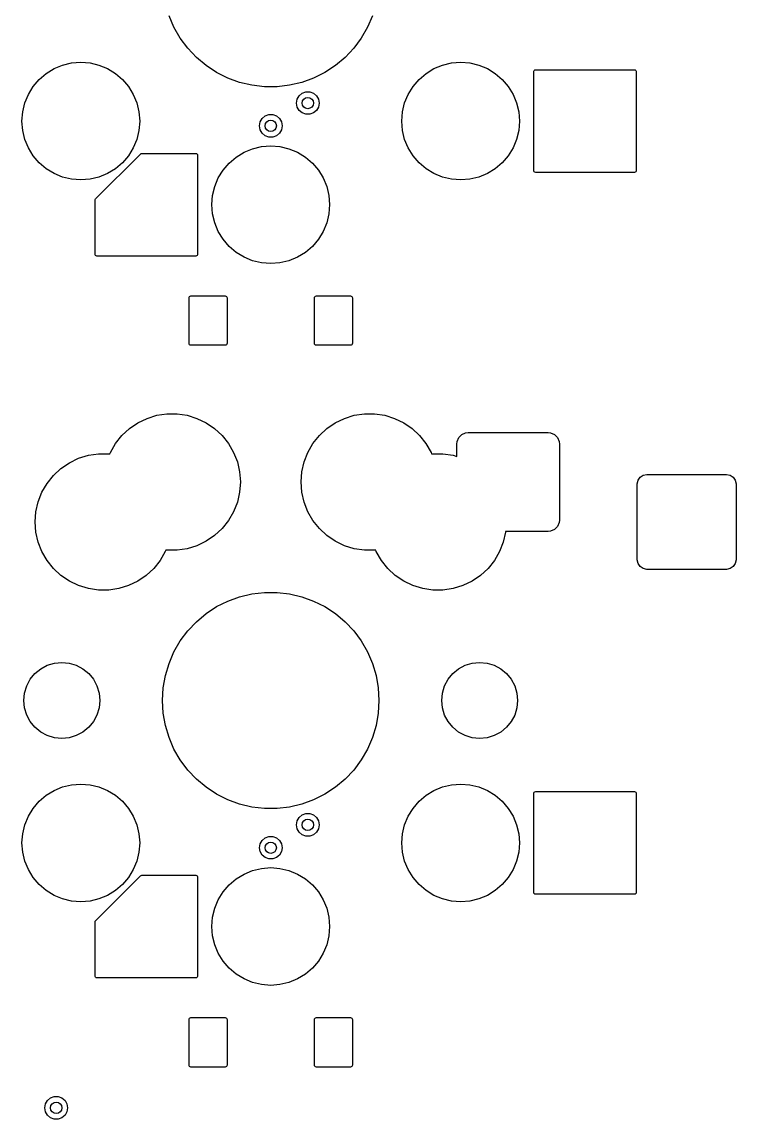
# Model space of a CAD drawing. Extents: x 2.53 to 8.57, y -5.78 to -1.88.
# Drawn here: x 5.848 to 6.588, y -4.384 to -3.247 of the extents above; entities that cross this region are included whole.
import ezdxf

# ---------------------------------------------------------------- set-up
doc = ezdxf.new("R2010")
doc.units = 0
doc.header["$MEASUREMENT"] = 0
doc.layers.add('BLACK', color=7, linetype='CONTINUOUS')

msp = doc.modelspace()

# ---------------------------------------------------------------- linework, layer by layer
at = {"layer": 'BLACK', "linetype": 'CONTINUOUS'}
for p, q in [((6.0052, -3.2528), (6.0001, -3.2409)), ((6.2109, -3.2409), (6.2058, -3.2528)), ((6.0118, -3.2641), (6.0052, -3.2528)), ((6.2058, -3.2528), (6.1993, -3.2641)), ((6.0196, -3.2746), (6.0118, -3.2641)), ((6.1993, -3.2641), (6.1915, -3.2746)), ((6.0285, -3.2841), (6.0196, -3.2746)), ((6.0385, -3.2925), (6.0285, -3.2841)), ((6.1825, -3.2841), (6.1725, -3.2925)), ((6.1915, -3.2746), (6.1825, -3.2841)), ((5.8728, -3.3007), (5.881, -3.2957)), ((5.881, -3.2957), (5.8898, -3.2921)), ((5.8898, -3.2921), (5.8991, -3.2898)), ((5.8991, -3.2898), (5.9087, -3.2891)), ((5.9087, -3.2891), (5.9182, -3.2898)), ((5.9182, -3.2898), (5.9275, -3.2921)), ((5.9275, -3.2921), (5.9364, -3.2957)), ((5.9364, -3.2957), (5.9445, -3.3007)), ((6.0494, -3.2996), (6.0385, -3.2925)), ((6.1725, -3.2925), (6.1616, -3.2996)), ((6.2665, -3.3007), (6.2747, -3.2957)), ((6.2747, -3.2957), (6.2835, -3.2921)), ((6.2835, -3.2921), (6.2928, -3.2898)), ((6.2928, -3.2898), (6.3024, -3.2891)), ((6.3024, -3.2891), (6.3119, -3.2898)), ((6.3119, -3.2898), (6.3212, -3.2921)), ((6.3212, -3.2921), (6.3301, -3.2957)), ((6.3301, -3.2957), (6.3382, -3.3007)), ((6.3787, -3.2975), (6.3794, -3.2971)), ((6.3794, -3.2971), (6.3801, -3.297)), ((6.3801, -3.297), (6.4825, -3.297)), ((6.4825, -3.297), (6.4832, -3.2971)), ((6.4832, -3.2971), (6.4839, -3.2975)), ((5.8593, -3.3142), (5.8655, -3.307)), ((5.8655, -3.307), (5.8728, -3.3007)), ((5.9445, -3.3007), (5.9518, -3.307)), ((5.9518, -3.307), (5.958, -3.3142)), ((6.0611, -3.3055), (6.0494, -3.2996)), ((6.0733, -3.31), (6.0611, -3.3055)), ((6.15, -3.3055), (6.1377, -3.31)), ((6.1616, -3.2996), (6.15, -3.3055)), ((6.253, -3.3142), (6.2592, -3.307)), ((6.2592, -3.307), (6.2665, -3.3007)), ((6.3382, -3.3007), (6.3455, -3.307)), ((6.3455, -3.307), (6.3517, -3.3142)), ((6.3781, -3.2989), (6.3783, -3.2982)), ((6.3781, -3.4013), (6.3781, -3.2989)), ((6.3783, -3.2982), (6.3787, -3.2975)), ((6.4839, -3.2975), (6.4843, -3.2982)), ((6.4843, -3.2982), (6.4844, -3.2989)), ((6.4844, -3.2989), (6.4844, -3.4013)), ((5.8543, -3.3224), (5.8593, -3.3142)), ((5.958, -3.3142), (5.963, -3.3224)), ((6.086, -3.313), (6.0733, -3.31)), ((6.099, -3.3145), (6.086, -3.313)), ((6.112, -3.3145), (6.099, -3.3145)), ((6.125, -3.313), (6.112, -3.3145)), ((6.1377, -3.31), (6.125, -3.313)), ((6.138, -3.3212), (6.1418, -3.3198)), ((6.1418, -3.3198), (6.1459, -3.3198)), ((6.1459, -3.3198), (6.1498, -3.3212)), ((6.248, -3.3224), (6.253, -3.3142)), ((6.3517, -3.3142), (6.3567, -3.3224)), ((5.8484, -3.3406), (5.8506, -3.3313)), ((5.8506, -3.3313), (5.8543, -3.3224)), ((5.963, -3.3224), (5.9667, -3.3313)), ((5.9667, -3.3313), (5.9689, -3.3406)), ((6.1321, -3.3314), (6.1328, -3.3274)), ((6.1328, -3.3274), (6.1348, -3.3238)), ((6.1348, -3.3238), (6.138, -3.3212)), ((6.1498, -3.3212), (6.1529, -3.3238)), ((6.1529, -3.3238), (6.155, -3.3274)), ((6.155, -3.3274), (6.1557, -3.3314)), ((6.2421, -3.3406), (6.2443, -3.3313)), ((6.2443, -3.3313), (6.248, -3.3224)), ((6.3567, -3.3224), (6.3604, -3.3313)), ((6.3604, -3.3313), (6.3626, -3.3406)), ((5.8476, -3.3501), (5.8484, -3.3406)), ((5.9689, -3.3406), (5.9697, -3.3501)), ((6.1328, -3.3355), (6.1321, -3.3314)), ((6.1348, -3.339), (6.1328, -3.3355)), ((6.138, -3.3416), (6.1348, -3.339)), ((6.1418, -3.343), (6.138, -3.3416)), ((6.1498, -3.3416), (6.1459, -3.343)), ((6.1529, -3.339), (6.1498, -3.3416)), ((6.155, -3.3355), (6.1529, -3.339)), ((6.1557, -3.3314), (6.155, -3.3355)), ((6.2413, -3.3501), (6.2421, -3.3406)), ((6.3626, -3.3406), (6.3634, -3.3501)), ((5.8484, -3.3597), (5.8476, -3.3501)), ((5.9697, -3.3501), (5.9689, -3.3597)), ((6.0937, -3.355), (6.0944, -3.351)), ((6.0944, -3.351), (6.0965, -3.3474)), ((6.0965, -3.3474), (6.0996, -3.3448)), ((6.0996, -3.3448), (6.1035, -3.3434)), ((6.1035, -3.3434), (6.1076, -3.3434)), ((6.1076, -3.3434), (6.1114, -3.3448)), ((6.1114, -3.3448), (6.1146, -3.3474)), ((6.1146, -3.3474), (6.1166, -3.351)), ((6.1166, -3.351), (6.1173, -3.355)), ((6.1459, -3.343), (6.1418, -3.343)), ((6.2421, -3.3597), (6.2413, -3.3501)), ((6.3634, -3.3501), (6.3626, -3.3597)), ((5.8506, -3.369), (5.8484, -3.3597)), ((5.9689, -3.3597), (5.9667, -3.369)), ((6.0944, -3.3591), (6.0937, -3.355)), ((6.0965, -3.3626), (6.0944, -3.3591)), ((6.0996, -3.3653), (6.0965, -3.3626)), ((6.1035, -3.3667), (6.0996, -3.3653)), ((6.1114, -3.3653), (6.1076, -3.3667)), ((6.1146, -3.3626), (6.1114, -3.3653)), ((6.1166, -3.3591), (6.1146, -3.3626)), ((6.1173, -3.355), (6.1166, -3.3591)), ((6.2443, -3.369), (6.2421, -3.3597)), ((6.3626, -3.3597), (6.3604, -3.369)), ((5.8543, -3.3778), (5.8506, -3.369)), ((5.9667, -3.369), (5.963, -3.3778)), ((6.0867, -3.3787), (6.096, -3.3765)), ((6.096, -3.3765), (6.1055, -3.3757)), ((6.1076, -3.3667), (6.1035, -3.3667)), ((6.1055, -3.3757), (6.1151, -3.3765)), ((6.1151, -3.3765), (6.1244, -3.3787)), ((6.248, -3.3778), (6.2443, -3.369)), ((6.3604, -3.369), (6.3567, -3.3778)), ((5.8593, -3.386), (5.8543, -3.3778)), ((5.8655, -3.3933), (5.8593, -3.386)), ((5.924, -3.4307), (5.9706, -3.3842)), ((5.958, -3.386), (5.9518, -3.3933)), ((5.963, -3.3778), (5.958, -3.386)), ((5.9706, -3.3842), (5.9712, -3.3837)), ((5.9712, -3.3837), (5.972, -3.3836)), ((5.972, -3.3836), (6.0278, -3.3836)), ((6.0278, -3.3836), (6.0285, -3.3837)), ((6.0285, -3.3837), (6.0291, -3.3842)), ((6.0291, -3.3842), (6.0296, -3.3848)), ((6.0296, -3.3848), (6.0297, -3.3855)), ((6.0297, -3.3855), (6.0297, -3.4879)), ((6.0624, -3.3936), (6.0696, -3.3874)), ((6.0696, -3.3874), (6.0778, -3.3824)), ((6.0778, -3.3824), (6.0867, -3.3787)), ((6.1244, -3.3787), (6.1332, -3.3824)), ((6.1332, -3.3824), (6.1414, -3.3874)), ((6.1414, -3.3874), (6.1487, -3.3936)), ((6.253, -3.386), (6.248, -3.3778)), ((6.2592, -3.3933), (6.253, -3.386)), ((6.3517, -3.386), (6.3455, -3.3933)), ((6.3567, -3.3778), (6.3517, -3.386)), ((5.8728, -3.3995), (5.8655, -3.3933)), ((5.881, -3.4045), (5.8728, -3.3995)), ((5.9445, -3.3995), (5.9364, -3.4045)), ((5.9518, -3.3933), (5.9445, -3.3995)), ((6.0561, -3.4009), (6.0624, -3.3936)), ((6.1487, -3.3936), (6.1549, -3.4009)), ((6.2665, -3.3995), (6.2592, -3.3933)), ((6.2747, -3.4045), (6.2665, -3.3995)), ((6.3382, -3.3995), (6.3301, -3.4045)), ((6.3455, -3.3933), (6.3382, -3.3995)), ((5.8898, -3.4081), (5.881, -3.4045)), ((5.8991, -3.4104), (5.8898, -3.4081)), ((5.9087, -3.4111), (5.8991, -3.4104)), ((5.9182, -3.4104), (5.9087, -3.4111)), ((5.9275, -3.4081), (5.9182, -3.4104)), ((5.9364, -3.4045), (5.9275, -3.4081)), ((6.0475, -3.4179), (6.0511, -3.409)), ((6.0511, -3.409), (6.0561, -3.4009)), ((6.1549, -3.4009), (6.1599, -3.409)), ((6.1599, -3.409), (6.1635, -3.4179)), ((6.2835, -3.4081), (6.2747, -3.4045)), ((6.2928, -3.4104), (6.2835, -3.4081)), ((6.3024, -3.4111), (6.2928, -3.4104)), ((6.3119, -3.4104), (6.3024, -3.4111)), ((6.3212, -3.4081), (6.3119, -3.4104)), ((6.3301, -3.4045), (6.3212, -3.4081)), ((6.3783, -3.402), (6.3781, -3.4013)), ((6.3787, -3.4027), (6.3783, -3.402)), ((6.3794, -3.4031), (6.3787, -3.4027)), ((6.3801, -3.4033), (6.3794, -3.4031)), ((6.4825, -3.4033), (6.3801, -3.4033)), ((6.4832, -3.4031), (6.4825, -3.4033)), ((6.4839, -3.4027), (6.4832, -3.4031)), ((6.4843, -3.402), (6.4839, -3.4027)), ((6.4844, -3.4013), (6.4843, -3.402)), ((6.0452, -3.4272), (6.0475, -3.4179)), ((6.1635, -3.4179), (6.1658, -3.4272)), ((5.9234, -3.4321), (5.9236, -3.4314)), ((5.9234, -3.4879), (5.9234, -3.4321)), ((5.9236, -3.4314), (5.924, -3.4307)), ((6.0445, -3.4367), (6.0452, -3.4272)), ((6.1658, -3.4272), (6.1665, -3.4367)), ((6.0452, -3.4463), (6.0445, -3.4367)), ((6.1665, -3.4367), (6.1658, -3.4463)), ((6.0475, -3.4556), (6.0452, -3.4463)), ((6.0511, -3.4644), (6.0475, -3.4556)), ((6.1635, -3.4556), (6.1599, -3.4644)), ((6.1658, -3.4463), (6.1635, -3.4556)), ((6.0561, -3.4726), (6.0511, -3.4644)), ((6.1599, -3.4644), (6.1549, -3.4726)), ((6.0624, -3.4799), (6.0561, -3.4726)), ((6.1549, -3.4726), (6.1487, -3.4799)), ((5.9236, -3.4887), (5.9234, -3.4879)), ((5.924, -3.4893), (5.9236, -3.4887)), ((5.9246, -3.4897), (5.924, -3.4893)), ((5.9254, -3.4899), (5.9246, -3.4897)), ((6.0278, -3.4899), (5.9254, -3.4899)), ((6.0285, -3.4897), (6.0278, -3.4899)), ((6.0291, -3.4893), (6.0285, -3.4897)), ((6.0296, -3.4887), (6.0291, -3.4893)), ((6.0297, -3.4879), (6.0296, -3.4887)), ((6.0696, -3.4861), (6.0624, -3.4799)), ((6.0778, -3.4911), (6.0696, -3.4861)), ((6.1414, -3.4861), (6.1332, -3.4911)), ((6.1487, -3.4799), (6.1414, -3.4861)), ((6.0867, -3.4948), (6.0778, -3.4911)), ((6.096, -3.497), (6.0867, -3.4948)), ((6.1055, -3.4977), (6.096, -3.497)), ((6.1151, -3.497), (6.1055, -3.4977)), ((6.1244, -3.4948), (6.1151, -3.497)), ((6.1332, -3.4911), (6.1244, -3.4948)), ((6.0209, -3.5332), (6.021, -3.5324)), ((6.0209, -3.5804), (6.0209, -3.5332)), ((6.021, -3.5324), (6.0214, -3.5318)), ((6.0214, -3.5318), (6.0221, -3.5314)), ((6.0221, -3.5314), (6.0228, -3.5312)), ((6.0228, -3.5312), (6.0583, -3.5312)), ((6.0583, -3.5312), (6.059, -3.5314)), ((6.059, -3.5314), (6.0597, -3.5318)), ((6.0597, -3.5318), (6.0601, -3.5324)), ((6.0601, -3.5324), (6.0602, -3.5332)), ((6.0602, -3.5332), (6.0602, -3.5804)), ((6.1508, -3.5332), (6.1509, -3.5324)), ((6.1508, -3.5804), (6.1508, -3.5332)), ((6.1509, -3.5324), (6.1514, -3.5318)), ((6.1514, -3.5318), (6.152, -3.5314)), ((6.152, -3.5314), (6.1528, -3.5312)), ((6.1528, -3.5312), (6.1882, -3.5312)), ((6.1882, -3.5312), (6.1889, -3.5314)), ((6.1889, -3.5314), (6.1896, -3.5318)), ((6.1896, -3.5318), (6.19, -3.5324)), ((6.19, -3.5324), (6.1902, -3.5332)), ((6.1902, -3.5332), (6.1902, -3.5804)), ((6.021, -3.5812), (6.0209, -3.5804)), ((6.0214, -3.5818), (6.021, -3.5812)), ((6.0601, -3.5812), (6.0597, -3.5818)), ((6.0602, -3.5804), (6.0601, -3.5812)), ((6.1509, -3.5812), (6.1508, -3.5804)), ((6.1514, -3.5818), (6.1509, -3.5812)), ((6.19, -3.5812), (6.1896, -3.5818)), ((6.1902, -3.5804), (6.19, -3.5812)), ((6.0221, -3.5822), (6.0214, -3.5818)), ((6.0228, -3.5824), (6.0221, -3.5822)), ((6.0583, -3.5824), (6.0228, -3.5824)), ((6.059, -3.5822), (6.0583, -3.5824)), ((6.0597, -3.5818), (6.059, -3.5822)), ((6.152, -3.5822), (6.1514, -3.5818)), ((6.1528, -3.5824), (6.152, -3.5822)), ((6.1882, -3.5824), (6.1528, -3.5824)), ((6.1889, -3.5822), (6.1882, -3.5824)), ((6.1896, -3.5818), (6.1889, -3.5822)), ((5.9677, -3.6628), (5.9773, -3.6582)), ((5.9773, -3.6582), (5.9874, -3.655)), ((5.9874, -3.655), (5.9979, -3.6535)), ((5.9979, -3.6535), (6.0084, -3.6535)), ((6.0084, -3.6535), (6.0189, -3.655)), ((6.0189, -3.655), (6.029, -3.6582)), ((6.029, -3.6582), (6.0386, -3.6628)), ((6.1724, -3.6628), (6.182, -3.6582)), ((6.182, -3.6582), (6.1921, -3.655)), ((6.1921, -3.655), (6.2026, -3.6535)), ((6.2026, -3.6535), (6.2132, -3.6535)), ((6.2132, -3.6535), (6.2236, -3.655)), ((6.2236, -3.655), (6.2338, -3.6582)), ((6.2338, -3.6582), (6.2433, -3.6628)), ((5.9512, -3.6759), (5.959, -3.6687)), ((5.959, -3.6687), (5.9677, -3.6628)), ((6.0386, -3.6628), (6.0473, -3.6687)), ((6.0473, -3.6687), (6.0551, -3.6759)), ((6.1559, -3.6759), (6.1637, -3.6687)), ((6.1637, -3.6687), (6.1724, -3.6628)), ((6.2433, -3.6628), (6.2521, -3.6687)), ((6.2521, -3.6687), (6.2598, -3.6759)), ((5.9446, -3.6842), (5.9512, -3.6759)), ((6.0551, -3.6759), (6.0617, -3.6842)), ((6.1493, -3.6842), (6.1559, -3.6759)), ((6.2598, -3.6759), (6.2664, -3.6842)), ((6.2984, -3.6848), (6.2987, -3.6821)), ((6.2987, -3.6821), (6.3005, -3.6781)), ((6.3005, -3.6781), (6.3036, -3.675)), ((6.3036, -3.675), (6.3075, -3.6733)), ((6.3075, -3.6733), (6.3102, -3.6729)), ((6.3102, -3.6729), (6.3929, -3.6729)), ((6.3929, -3.6729), (6.3956, -3.6733)), ((6.3956, -3.6733), (6.3996, -3.675)), ((6.3996, -3.675), (6.4027, -3.6781)), ((6.4027, -3.6781), (6.4044, -3.6821)), ((6.4044, -3.6821), (6.4047, -3.6848)), ((5.9165, -3.6964), (5.927, -3.6948)), ((5.927, -3.6948), (5.9376, -3.6948)), ((5.9376, -3.6948), (5.9387, -3.695)), ((5.9387, -3.695), (5.9393, -3.6934)), ((5.9393, -3.6934), (5.9446, -3.6842)), ((6.0617, -3.6842), (6.067, -3.6934)), ((6.067, -3.6934), (6.0709, -3.7032)), ((6.1402, -3.7032), (6.144, -3.6934)), ((6.144, -3.6934), (6.1493, -3.6842)), ((6.2664, -3.6842), (6.2717, -3.6934)), ((6.2717, -3.6934), (6.2723, -3.695)), ((6.2723, -3.695), (6.2734, -3.6948)), ((6.2734, -3.6948), (6.284, -3.6948)), ((6.284, -3.6948), (6.2945, -3.6964)), ((6.2984, -3.6976), (6.2984, -3.6848)), ((6.4047, -3.6848), (6.4047, -3.7635)), ((5.8881, -3.7101), (5.8969, -3.7041)), ((5.8969, -3.7041), (5.9064, -3.6995)), ((5.9064, -3.6995), (5.9165, -3.6964)), ((6.0709, -3.7032), (6.0732, -3.7136)), ((6.1378, -3.7136), (6.1402, -3.7032)), ((6.2945, -3.6964), (6.2984, -3.6976)), ((5.8737, -3.7255), (5.8803, -3.7173)), ((5.8803, -3.7173), (5.8881, -3.7101)), ((6.0732, -3.7136), (6.074, -3.7241)), ((6.137, -3.7241), (6.1378, -3.7136)), ((6.4883, -3.7191), (6.4915, -3.717)), ((6.4915, -3.717), (6.4953, -3.7163)), ((6.4953, -3.7163), (6.578, -3.7163)), ((6.578, -3.7163), (6.5817, -3.717)), ((6.5817, -3.717), (6.5849, -3.7191)), ((5.8684, -3.7347), (5.8737, -3.7255)), ((6.074, -3.7241), (6.0732, -3.7347)), ((6.1378, -3.7347), (6.137, -3.7241)), ((6.4854, -3.7261), (6.4862, -3.7223)), ((6.4854, -3.8048), (6.4854, -3.7261)), ((6.4862, -3.7223), (6.4883, -3.7191)), ((6.5849, -3.7191), (6.587, -3.7223)), ((6.587, -3.7223), (6.5878, -3.7261)), ((6.5878, -3.7261), (6.5878, -3.8048)), ((5.8646, -3.7446), (5.8684, -3.7347)), ((6.0732, -3.7347), (6.0709, -3.745)), ((6.1402, -3.745), (6.1378, -3.7347)), ((5.8622, -3.7549), (5.8646, -3.7446)), ((6.0709, -3.745), (6.067, -3.7549)), ((6.144, -3.7549), (6.1402, -3.745)), ((5.8614, -3.7655), (5.8622, -3.7549)), ((6.067, -3.7549), (6.0617, -3.764)), ((6.1493, -3.764), (6.144, -3.7549)), ((5.8622, -3.776), (5.8614, -3.7655)), ((6.0551, -3.7723), (6.0473, -3.7795)), ((6.0617, -3.764), (6.0551, -3.7723)), ((6.1559, -3.7723), (6.1493, -3.764)), ((6.1637, -3.7795), (6.1559, -3.7723)), ((6.3996, -3.7732), (6.3956, -3.775)), ((6.4027, -3.7702), (6.3996, -3.7732)), ((6.4044, -3.7662), (6.4027, -3.7702)), ((6.4047, -3.7635), (6.4044, -3.7662)), ((5.8646, -3.7864), (5.8622, -3.776)), ((6.0386, -3.7855), (6.029, -3.7901)), ((6.0473, -3.7795), (6.0386, -3.7855)), ((6.1724, -3.7855), (6.1637, -3.7795)), ((6.182, -3.7901), (6.1724, -3.7855)), ((6.3488, -3.776), (6.3465, -3.7864)), ((6.3489, -3.7753), (6.3488, -3.776)), ((6.3929, -3.7753), (6.3489, -3.7753)), ((6.3956, -3.775), (6.3929, -3.7753)), ((5.8684, -3.7962), (5.8646, -3.7864)), ((5.8737, -3.8054), (5.8684, -3.7962)), ((5.9961, -3.7962), (5.9908, -3.8054)), ((5.9968, -3.7946), (5.9961, -3.7962)), ((5.9979, -3.7948), (5.9968, -3.7946)), ((6.0084, -3.7948), (5.9979, -3.7948)), ((6.0189, -3.7932), (6.0084, -3.7948)), ((6.029, -3.7901), (6.0189, -3.7932)), ((6.1921, -3.7932), (6.182, -3.7901)), ((6.2026, -3.7948), (6.1921, -3.7932)), ((6.2132, -3.7948), (6.2026, -3.7948)), ((6.2143, -3.7946), (6.2132, -3.7948)), ((6.2149, -3.7962), (6.2143, -3.7946)), ((6.2202, -3.8054), (6.2149, -3.7962)), ((6.3426, -3.7962), (6.3373, -3.8054)), ((6.3465, -3.7864), (6.3426, -3.7962)), ((5.8803, -3.8137), (5.8737, -3.8054)), ((5.9908, -3.8054), (5.9842, -3.8137)), ((6.2268, -3.8137), (6.2202, -3.8054)), ((6.3373, -3.8054), (6.3307, -3.8137)), ((6.4862, -3.8086), (6.4854, -3.8048)), ((6.4883, -3.8118), (6.4862, -3.8086)), ((6.587, -3.8086), (6.5849, -3.8118)), ((6.5878, -3.8048), (6.587, -3.8086)), ((5.8881, -3.8209), (5.8803, -3.8137)), ((5.9842, -3.8137), (5.9765, -3.8209)), ((6.2346, -3.8209), (6.2268, -3.8137)), ((6.3307, -3.8137), (6.3229, -3.8209)), ((6.4915, -3.8139), (6.4883, -3.8118)), ((6.4953, -3.8147), (6.4915, -3.8139)), ((6.578, -3.8147), (6.4953, -3.8147)), ((6.5817, -3.8139), (6.578, -3.8147)), ((6.5849, -3.8118), (6.5817, -3.8139)), ((5.8969, -3.8268), (5.8881, -3.8209)), ((5.9064, -3.8314), (5.8969, -3.8268)), ((5.9165, -3.8346), (5.9064, -3.8314)), ((5.9582, -3.8314), (5.9481, -3.8346)), ((5.9677, -3.8268), (5.9582, -3.8314)), ((5.9765, -3.8209), (5.9677, -3.8268)), ((6.2433, -3.8268), (6.2346, -3.8209)), ((6.2528, -3.8314), (6.2433, -3.8268)), ((6.263, -3.8346), (6.2528, -3.8314)), ((6.3046, -3.8314), (6.2945, -3.8346)), ((6.3142, -3.8268), (6.3046, -3.8314)), ((6.3229, -3.8209), (6.3142, -3.8268)), ((5.927, -3.8361), (5.9165, -3.8346)), ((5.9376, -3.8361), (5.927, -3.8361)), ((5.9481, -3.8346), (5.9376, -3.8361)), ((6.0733, -3.843), (6.086, -3.84)), ((6.086, -3.84), (6.099, -3.8385)), ((6.099, -3.8385), (6.112, -3.8385)), ((6.112, -3.8385), (6.125, -3.84)), ((6.125, -3.84), (6.1377, -3.843)), ((6.2734, -3.8361), (6.263, -3.8346)), ((6.284, -3.8361), (6.2734, -3.8361)), ((6.2945, -3.8346), (6.284, -3.8361)), ((6.0385, -3.8605), (6.0494, -3.8533)), ((6.0494, -3.8533), (6.0611, -3.8475)), ((6.0611, -3.8475), (6.0733, -3.843)), ((6.1377, -3.843), (6.15, -3.8475)), ((6.15, -3.8475), (6.1616, -3.8533)), ((6.1616, -3.8533), (6.1725, -3.8605)), ((6.0285, -3.8689), (6.0385, -3.8605)), ((6.1725, -3.8605), (6.1825, -3.8689)), ((6.0196, -3.8784), (6.0285, -3.8689)), ((6.1825, -3.8689), (6.1915, -3.8784)), ((6.0118, -3.8888), (6.0196, -3.8784)), ((6.1915, -3.8784), (6.1993, -3.8888)), ((6.0052, -3.9001), (6.0118, -3.8888)), ((6.1993, -3.8888), (6.2058, -3.9001)), ((5.8813, -3.9119), (5.889, -3.9111)), ((5.889, -3.9111), (5.8967, -3.9119)), ((6.0001, -3.9121), (6.0052, -3.9001)), ((6.2058, -3.9001), (6.2109, -3.9121)), ((6.3144, -3.9119), (6.322, -3.9111)), ((6.322, -3.9111), (6.3297, -3.9119)), ((5.8611, -3.9227), (5.8671, -3.9178)), ((5.8671, -3.9178), (5.8739, -3.9141)), ((5.8739, -3.9141), (5.8813, -3.9119)), ((5.8967, -3.9119), (5.904, -3.9141)), ((5.904, -3.9141), (5.9108, -3.9178)), ((5.9108, -3.9178), (5.9168, -3.9227)), ((5.9963, -3.9246), (6.0001, -3.9121)), ((6.2109, -3.9121), (6.2147, -3.9246)), ((6.2942, -3.9227), (6.3002, -3.9178)), ((6.3002, -3.9178), (6.307, -3.9141)), ((6.307, -3.9141), (6.3144, -3.9119)), ((6.3297, -3.9119), (6.3371, -3.9141)), ((6.3371, -3.9141), (6.3439, -3.9178)), ((6.3439, -3.9178), (6.3499, -3.9227)), ((5.8526, -3.9354), (5.8562, -3.9286)), ((5.8562, -3.9286), (5.8611, -3.9227)), ((5.9168, -3.9227), (5.9217, -3.9286)), ((5.9217, -3.9286), (5.9253, -3.9354)), ((5.9941, -3.9375), (5.9963, -3.9246)), ((6.2147, -3.9246), (6.217, -3.9375)), ((6.2857, -3.9354), (6.2893, -3.9286)), ((6.2893, -3.9286), (6.2942, -3.9227)), ((6.3499, -3.9227), (6.3548, -3.9286)), ((6.3548, -3.9286), (6.3584, -3.9354)), ((5.8496, -3.9505), (5.8504, -3.9428)), ((5.8504, -3.9428), (5.8526, -3.9354)), ((5.9253, -3.9354), (5.9276, -3.9428)), ((5.9276, -3.9428), (5.9283, -3.9505)), ((5.9933, -3.9505), (5.9941, -3.9375)), ((6.217, -3.9375), (6.2177, -3.9505)), ((6.2827, -3.9505), (6.2834, -3.9428)), ((6.2834, -3.9428), (6.2857, -3.9354)), ((6.3584, -3.9354), (6.3607, -3.9428)), ((6.3607, -3.9428), (6.3614, -3.9505)), ((5.8504, -3.9582), (5.8496, -3.9505)), ((5.9283, -3.9505), (5.9276, -3.9582)), ((5.9941, -3.9635), (5.9933, -3.9505)), ((6.2177, -3.9505), (6.217, -3.9635)), ((6.2834, -3.9582), (6.2827, -3.9505)), ((6.3614, -3.9505), (6.3607, -3.9582)), ((5.8526, -3.9656), (5.8504, -3.9582)), ((5.8562, -3.9724), (5.8526, -3.9656)), ((5.9253, -3.9656), (5.9217, -3.9724)), ((5.9276, -3.9582), (5.9253, -3.9656)), ((5.9963, -3.9764), (5.9941, -3.9635)), ((6.217, -3.9635), (6.2147, -3.9764)), ((6.2857, -3.9656), (6.2834, -3.9582)), ((6.2893, -3.9724), (6.2857, -3.9656)), ((6.3584, -3.9656), (6.3548, -3.9724)), ((6.3607, -3.9582), (6.3584, -3.9656)), ((5.8611, -3.9783), (5.8562, -3.9724)), ((5.8671, -3.9832), (5.8611, -3.9783)), ((5.9168, -3.9783), (5.9108, -3.9832)), ((5.9217, -3.9724), (5.9168, -3.9783)), ((6.0001, -3.9889), (5.9963, -3.9764)), ((6.2147, -3.9764), (6.2109, -3.9889)), ((6.2942, -3.9783), (6.2893, -3.9724)), ((6.3002, -3.9832), (6.2942, -3.9783)), ((6.3499, -3.9783), (6.3439, -3.9832)), ((6.3548, -3.9724), (6.3499, -3.9783)), ((5.8739, -3.9869), (5.8671, -3.9832)), ((5.8813, -3.9891), (5.8739, -3.9869)), ((5.889, -3.9899), (5.8813, -3.9891)), ((5.8967, -3.9891), (5.889, -3.9899)), ((5.904, -3.9869), (5.8967, -3.9891)), ((5.9108, -3.9832), (5.904, -3.9869)), ((6.0052, -4.0009), (6.0001, -3.9889)), ((6.2109, -3.9889), (6.2058, -4.0009)), ((6.307, -3.9869), (6.3002, -3.9832)), ((6.3144, -3.9891), (6.307, -3.9869)), ((6.322, -3.9899), (6.3144, -3.9891)), ((6.3297, -3.9891), (6.322, -3.9899)), ((6.3371, -3.9869), (6.3297, -3.9891)), ((6.3439, -3.9832), (6.3371, -3.9869)), ((6.0118, -4.0122), (6.0052, -4.0009)), ((6.2058, -4.0009), (6.1993, -4.0122)), ((6.0196, -4.0226), (6.0118, -4.0122)), ((6.1993, -4.0122), (6.1915, -4.0226)), ((6.0285, -4.0321), (6.0196, -4.0226)), ((6.1915, -4.0226), (6.1825, -4.0321)), ((6.0385, -4.0405), (6.0285, -4.0321)), ((6.1825, -4.0321), (6.1725, -4.0405)), ((5.8728, -4.0488), (5.881, -4.0438)), ((5.881, -4.0438), (5.8898, -4.0401)), ((5.8898, -4.0401), (5.8991, -4.0379)), ((5.8991, -4.0379), (5.9087, -4.0371)), ((5.9087, -4.0371), (5.9182, -4.0379)), ((5.9182, -4.0379), (5.9275, -4.0401)), ((5.9275, -4.0401), (5.9364, -4.0438)), ((5.9364, -4.0438), (5.9445, -4.0488)), ((6.0494, -4.0477), (6.0385, -4.0405)), ((6.1725, -4.0405), (6.1616, -4.0477)), ((6.2665, -4.0488), (6.2747, -4.0438)), ((6.2747, -4.0438), (6.2835, -4.0401)), ((6.2835, -4.0401), (6.2928, -4.0379)), ((6.2928, -4.0379), (6.3024, -4.0371)), ((6.3024, -4.0371), (6.3119, -4.0379)), ((6.3119, -4.0379), (6.3212, -4.0401)), ((6.3212, -4.0401), (6.3301, -4.0438)), ((6.3301, -4.0438), (6.3382, -4.0488)), ((6.3781, -4.047), (6.3783, -4.0462)), ((6.3781, -4.1493), (6.3781, -4.047)), ((6.3783, -4.0462), (6.3787, -4.0456)), ((6.3787, -4.0456), (6.3794, -4.0451)), ((6.3794, -4.0451), (6.3801, -4.045)), ((6.3801, -4.045), (6.4825, -4.045)), ((6.4825, -4.045), (6.4832, -4.0451)), ((6.4832, -4.0451), (6.4839, -4.0456)), ((6.4839, -4.0456), (6.4843, -4.0462)), ((6.4843, -4.0462), (6.4844, -4.047)), ((6.4844, -4.047), (6.4844, -4.1493)), ((5.8593, -4.0623), (5.8655, -4.055)), ((5.8655, -4.055), (5.8728, -4.0488)), ((5.9445, -4.0488), (5.9518, -4.055)), ((5.9518, -4.055), (5.958, -4.0623)), ((6.0611, -4.0535), (6.0494, -4.0477)), ((6.0733, -4.058), (6.0611, -4.0535)), ((6.086, -4.061), (6.0733, -4.058)), ((6.1377, -4.058), (6.125, -4.061)), ((6.15, -4.0535), (6.1377, -4.058)), ((6.1616, -4.0477), (6.15, -4.0535)), ((6.253, -4.0623), (6.2592, -4.055)), ((6.2592, -4.055), (6.2665, -4.0488)), ((6.3382, -4.0488), (6.3455, -4.055)), ((6.3455, -4.055), (6.3517, -4.0623)), ((5.8543, -4.0704), (5.8593, -4.0623)), ((5.958, -4.0623), (5.963, -4.0704)), ((6.099, -4.0625), (6.086, -4.061)), ((6.112, -4.0625), (6.099, -4.0625)), ((6.125, -4.061), (6.112, -4.0625)), ((6.1348, -4.0719), (6.138, -4.0692)), ((6.138, -4.0692), (6.1418, -4.0678)), ((6.1418, -4.0678), (6.1459, -4.0678)), ((6.1459, -4.0678), (6.1498, -4.0692)), ((6.1498, -4.0692), (6.1529, -4.0719)), ((6.248, -4.0704), (6.253, -4.0623)), ((6.3517, -4.0623), (6.3567, -4.0704)), ((5.8484, -4.0886), (5.8506, -4.0793)), ((5.8506, -4.0793), (5.8543, -4.0704)), ((5.963, -4.0704), (5.9667, -4.0793)), ((5.9667, -4.0793), (5.9689, -4.0886)), ((6.1321, -4.0794), (6.1328, -4.0754)), ((6.1328, -4.0835), (6.1321, -4.0794)), ((6.1328, -4.0754), (6.1348, -4.0719)), ((6.1529, -4.0719), (6.155, -4.0754)), ((6.155, -4.0754), (6.1557, -4.0794)), ((6.1557, -4.0794), (6.155, -4.0835)), ((6.2421, -4.0886), (6.2443, -4.0793)), ((6.2443, -4.0793), (6.248, -4.0704)), ((6.3567, -4.0704), (6.3604, -4.0793)), ((6.3604, -4.0793), (6.3626, -4.0886)), ((5.8476, -4.0981), (5.8484, -4.0886)), ((5.9689, -4.0886), (5.9697, -4.0981)), ((6.0965, -4.0955), (6.0996, -4.0928)), ((6.0996, -4.0928), (6.1035, -4.0914)), ((6.1035, -4.0914), (6.1076, -4.0914)), ((6.1076, -4.0914), (6.1114, -4.0928)), ((6.1114, -4.0928), (6.1146, -4.0955)), ((6.1348, -4.087), (6.1328, -4.0835)), ((6.138, -4.0897), (6.1348, -4.087)), ((6.1418, -4.0911), (6.138, -4.0897)), ((6.1459, -4.0911), (6.1418, -4.0911)), ((6.1498, -4.0897), (6.1459, -4.0911)), ((6.1529, -4.087), (6.1498, -4.0897)), ((6.155, -4.0835), (6.1529, -4.087)), ((6.2413, -4.0981), (6.2421, -4.0886)), ((6.3626, -4.0886), (6.3634, -4.0981)), ((5.8484, -4.1077), (5.8476, -4.0981)), ((5.9697, -4.0981), (5.9689, -4.1077)), ((6.0937, -4.1031), (6.0944, -4.099)), ((6.0944, -4.1071), (6.0937, -4.1031)), ((6.0944, -4.099), (6.0965, -4.0955)), ((6.1146, -4.0955), (6.1166, -4.099)), ((6.1166, -4.099), (6.1173, -4.1031)), ((6.1173, -4.1031), (6.1166, -4.1071)), ((6.2421, -4.1077), (6.2413, -4.0981)), ((6.3634, -4.0981), (6.3626, -4.1077)), ((5.8506, -4.117), (5.8484, -4.1077)), ((5.9689, -4.1077), (5.9667, -4.117)), ((6.0965, -4.1107), (6.0944, -4.1071)), ((6.0996, -4.1133), (6.0965, -4.1107)), ((6.1035, -4.1147), (6.0996, -4.1133)), ((6.1076, -4.1147), (6.1035, -4.1147)), ((6.1114, -4.1133), (6.1076, -4.1147)), ((6.1146, -4.1107), (6.1114, -4.1133)), ((6.1166, -4.1071), (6.1146, -4.1107)), ((6.2443, -4.117), (6.2421, -4.1077)), ((6.3626, -4.1077), (6.3604, -4.117)), ((5.8543, -4.1258), (5.8506, -4.117)), ((5.8593, -4.134), (5.8543, -4.1258)), ((5.963, -4.1258), (5.958, -4.134)), ((5.9667, -4.117), (5.963, -4.1258)), ((6.0778, -4.1304), (6.0867, -4.1267)), ((6.0867, -4.1267), (6.096, -4.1245)), ((6.096, -4.1245), (6.1055, -4.1237)), ((6.1055, -4.1237), (6.1151, -4.1245)), ((6.1151, -4.1245), (6.1244, -4.1267)), ((6.1244, -4.1267), (6.1332, -4.1304)), ((6.248, -4.1258), (6.2443, -4.117)), ((6.253, -4.134), (6.248, -4.1258)), ((6.3567, -4.1258), (6.3517, -4.134)), ((6.3604, -4.117), (6.3567, -4.1258)), ((5.8655, -4.1413), (5.8593, -4.134)), ((5.924, -4.1788), (5.9706, -4.1322)), ((5.958, -4.134), (5.9518, -4.1413)), ((5.9706, -4.1322), (5.9712, -4.1318)), ((5.9712, -4.1318), (5.972, -4.1316)), ((5.972, -4.1316), (6.0278, -4.1316)), ((6.0278, -4.1316), (6.0285, -4.1318)), ((6.0285, -4.1318), (6.0291, -4.1322)), ((6.0291, -4.1322), (6.0296, -4.1328)), ((6.0296, -4.1328), (6.0297, -4.1336)), ((6.0297, -4.1336), (6.0297, -4.2359)), ((6.0624, -4.1416), (6.0696, -4.1354)), ((6.0696, -4.1354), (6.0778, -4.1304)), ((6.1332, -4.1304), (6.1414, -4.1354)), ((6.1414, -4.1354), (6.1487, -4.1416)), ((6.2592, -4.1413), (6.253, -4.134)), ((6.3517, -4.134), (6.3455, -4.1413)), ((5.8728, -4.1475), (5.8655, -4.1413)), ((5.881, -4.1525), (5.8728, -4.1475)), ((5.9445, -4.1475), (5.9364, -4.1525)), ((5.9518, -4.1413), (5.9445, -4.1475)), ((6.0511, -4.1571), (6.0561, -4.1489)), ((6.0561, -4.1489), (6.0624, -4.1416)), ((6.1487, -4.1416), (6.1549, -4.1489)), ((6.1549, -4.1489), (6.1599, -4.1571)), ((6.2665, -4.1475), (6.2592, -4.1413)), ((6.2747, -4.1525), (6.2665, -4.1475)), ((6.3382, -4.1475), (6.3301, -4.1525)), ((6.3455, -4.1413), (6.3382, -4.1475)), ((6.3783, -4.1501), (6.3781, -4.1493)), ((6.4844, -4.1493), (6.4843, -4.1501)), ((5.8898, -4.1562), (5.881, -4.1525)), ((5.8991, -4.1584), (5.8898, -4.1562)), ((5.9087, -4.1592), (5.8991, -4.1584)), ((5.9182, -4.1584), (5.9087, -4.1592)), ((5.9275, -4.1562), (5.9182, -4.1584)), ((5.9364, -4.1525), (5.9275, -4.1562)), ((6.0475, -4.1659), (6.0511, -4.1571)), ((6.1599, -4.1571), (6.1635, -4.1659)), ((6.2835, -4.1562), (6.2747, -4.1525)), ((6.2928, -4.1584), (6.2835, -4.1562)), ((6.3024, -4.1592), (6.2928, -4.1584)), ((6.3119, -4.1584), (6.3024, -4.1592)), ((6.3212, -4.1562), (6.3119, -4.1584)), ((6.3301, -4.1525), (6.3212, -4.1562)), ((6.3787, -4.1507), (6.3783, -4.1501)), ((6.3794, -4.1511), (6.3787, -4.1507)), ((6.3801, -4.1513), (6.3794, -4.1511)), ((6.4825, -4.1513), (6.3801, -4.1513)), ((6.4832, -4.1511), (6.4825, -4.1513)), ((6.4839, -4.1507), (6.4832, -4.1511)), ((6.4843, -4.1501), (6.4839, -4.1507)), ((6.0452, -4.1752), (6.0475, -4.1659)), ((6.1635, -4.1659), (6.1658, -4.1752)), ((5.9234, -4.1802), (5.9236, -4.1794)), ((5.9234, -4.2359), (5.9234, -4.1802)), ((5.9236, -4.1794), (5.924, -4.1788)), ((6.0445, -4.1848), (6.0452, -4.1752)), ((6.1658, -4.1752), (6.1665, -4.1848)), ((6.0452, -4.1943), (6.0445, -4.1848)), ((6.0475, -4.2036), (6.0452, -4.1943)), ((6.1658, -4.1943), (6.1635, -4.2036)), ((6.1665, -4.1848), (6.1658, -4.1943)), ((6.0511, -4.2125), (6.0475, -4.2036)), ((6.1635, -4.2036), (6.1599, -4.2125)), ((6.0561, -4.2206), (6.0511, -4.2125)), ((6.1599, -4.2125), (6.1549, -4.2206)), ((6.0624, -4.2279), (6.0561, -4.2206)), ((6.0696, -4.2341), (6.0624, -4.2279)), ((6.1487, -4.2279), (6.1414, -4.2341)), ((6.1549, -4.2206), (6.1487, -4.2279)), ((5.9236, -4.2367), (5.9234, -4.2359)), ((5.924, -4.2373), (5.9236, -4.2367)), ((5.9246, -4.2378), (5.924, -4.2373)), ((5.9254, -4.2379), (5.9246, -4.2378)), ((6.0278, -4.2379), (5.9254, -4.2379)), ((6.0285, -4.2378), (6.0278, -4.2379)), ((6.0291, -4.2373), (6.0285, -4.2378)), ((6.0296, -4.2367), (6.0291, -4.2373)), ((6.0297, -4.2359), (6.0296, -4.2367)), ((6.0778, -4.2391), (6.0696, -4.2341)), ((6.0867, -4.2428), (6.0778, -4.2391)), ((6.1332, -4.2391), (6.1244, -4.2428)), ((6.1414, -4.2341), (6.1332, -4.2391)), ((6.096, -4.245), (6.0867, -4.2428)), ((6.1055, -4.2458), (6.096, -4.245)), ((6.1151, -4.245), (6.1055, -4.2458)), ((6.1244, -4.2428), (6.1151, -4.245)), ((6.0209, -4.2812), (6.021, -4.2805)), ((6.0209, -4.3285), (6.0209, -4.2812)), ((6.021, -4.2805), (6.0214, -4.2798)), ((6.0214, -4.2798), (6.0221, -4.2794)), ((6.0221, -4.2794), (6.0228, -4.2792)), ((6.0228, -4.2792), (6.0583, -4.2792)), ((6.0583, -4.2792), (6.059, -4.2794)), ((6.059, -4.2794), (6.0597, -4.2798)), ((6.0597, -4.2798), (6.0601, -4.2805)), ((6.0601, -4.2805), (6.0602, -4.2812)), ((6.0602, -4.2812), (6.0602, -4.3285)), ((6.1508, -4.2812), (6.1509, -4.2805)), ((6.1508, -4.3285), (6.1508, -4.2812)), ((6.1509, -4.2805), (6.1514, -4.2798)), ((6.1514, -4.2798), (6.152, -4.2794)), ((6.152, -4.2794), (6.1528, -4.2792)), ((6.1528, -4.2792), (6.1882, -4.2792)), ((6.1882, -4.2792), (6.1889, -4.2794)), ((6.1889, -4.2794), (6.1896, -4.2798)), ((6.1896, -4.2798), (6.19, -4.2805)), ((6.19, -4.2805), (6.1902, -4.2812)), ((6.1902, -4.2812), (6.1902, -4.3285)), ((6.021, -4.3292), (6.0209, -4.3285)), ((6.0214, -4.3299), (6.021, -4.3292)), ((6.0221, -4.3303), (6.0214, -4.3299)), ((6.0228, -4.3304), (6.0221, -4.3303)), ((6.0583, -4.3304), (6.0228, -4.3304)), ((6.059, -4.3303), (6.0583, -4.3304)), ((6.0597, -4.3299), (6.059, -4.3303)), ((6.0601, -4.3292), (6.0597, -4.3299)), ((6.0602, -4.3285), (6.0601, -4.3292)), ((6.1509, -4.3292), (6.1508, -4.3285)), ((6.1514, -4.3299), (6.1509, -4.3292)), ((6.152, -4.3303), (6.1514, -4.3299)), ((6.1528, -4.3304), (6.152, -4.3303)), ((6.1882, -4.3304), (6.1528, -4.3304)), ((6.1889, -4.3303), (6.1882, -4.3304)), ((6.1896, -4.3299), (6.1889, -4.3303)), ((6.19, -4.3292), (6.1896, -4.3299)), ((6.1902, -4.3285), (6.19, -4.3292)), ((5.8721, -4.3686), (5.8742, -4.3651)), ((5.8742, -4.3651), (5.8773, -4.3624)), ((5.8773, -4.3624), (5.8812, -4.361)), ((5.8812, -4.361), (5.8853, -4.361)), ((5.8853, -4.361), (5.8891, -4.3624)), ((5.8891, -4.3624), (5.8923, -4.3651)), ((5.8923, -4.3651), (5.8943, -4.3686)), ((5.8714, -4.3727), (5.8721, -4.3686)), ((5.8721, -4.3767), (5.8714, -4.3727)), ((5.8742, -4.3803), (5.8721, -4.3767)), ((5.8943, -4.3767), (5.8923, -4.3803)), ((5.8943, -4.3686), (5.895, -4.3727)), ((5.895, -4.3727), (5.8943, -4.3767)), ((5.8773, -4.3829), (5.8742, -4.3803)), ((5.8812, -4.3843), (5.8773, -4.3829)), ((5.8853, -4.3843), (5.8812, -4.3843)), ((5.8891, -4.3829), (5.8853, -4.3843)), ((5.8923, -4.3803), (5.8891, -4.3829))]:
    msp.add_line(p, q, dxfattribs=at)
at = {"layer": 'BLACK'}
for centre in [(6.1439, -3.3314), (6.1055, -3.355), (6.1439, -4.0794), (6.1055, -4.1031), (5.8832, -4.3727)]:
    msp.add_circle(centre, 0.00591, dxfattribs=at)

doc.saveas('drawing.dxf')
